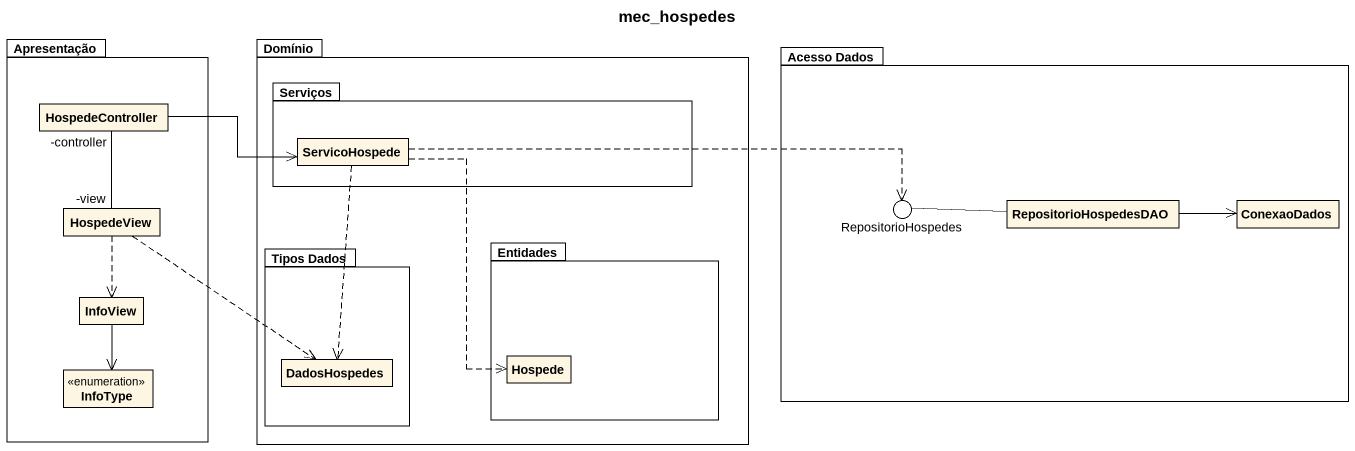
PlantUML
@startuml
title mec_hospedes
allowmixing
hide circle
hide empty members
package Apresentação {
  class HospedeController
  class HospedeView
  class InfoView
  enum InfoType
}
package Domínio {
  package Serviços {
    class ServicoHospede
  }
  package "Tipos Dados" as Tipos_Dados {
    class DadosHospedes
  }
  package Entidades {
    class Hospede
  }
}
package "Acesso Dados" as Acesso_Dados {
  class RepositorioHospedesDAO
  class ConexaoDados
}
() RepositorioHospedes
Acesso_Dados -left- RepositorioHospedes
HospedeController -right-> ServicoHospede
ServicoHospede .right.> RepositorioHospedes
ServicoHospede ..> DadosHospedes
ServicoHospede ..> Hospede
HospedeView "-view" -up- "-controller" HospedeController
HospedeView ..> InfoView
HospedeView ..> DadosHospedes
RepositorioHospedesDAO -left- RepositorioHospedes
RepositorioHospedesDAO -right-> ConexaoDados
InfoView --> InfoType
@enduml
